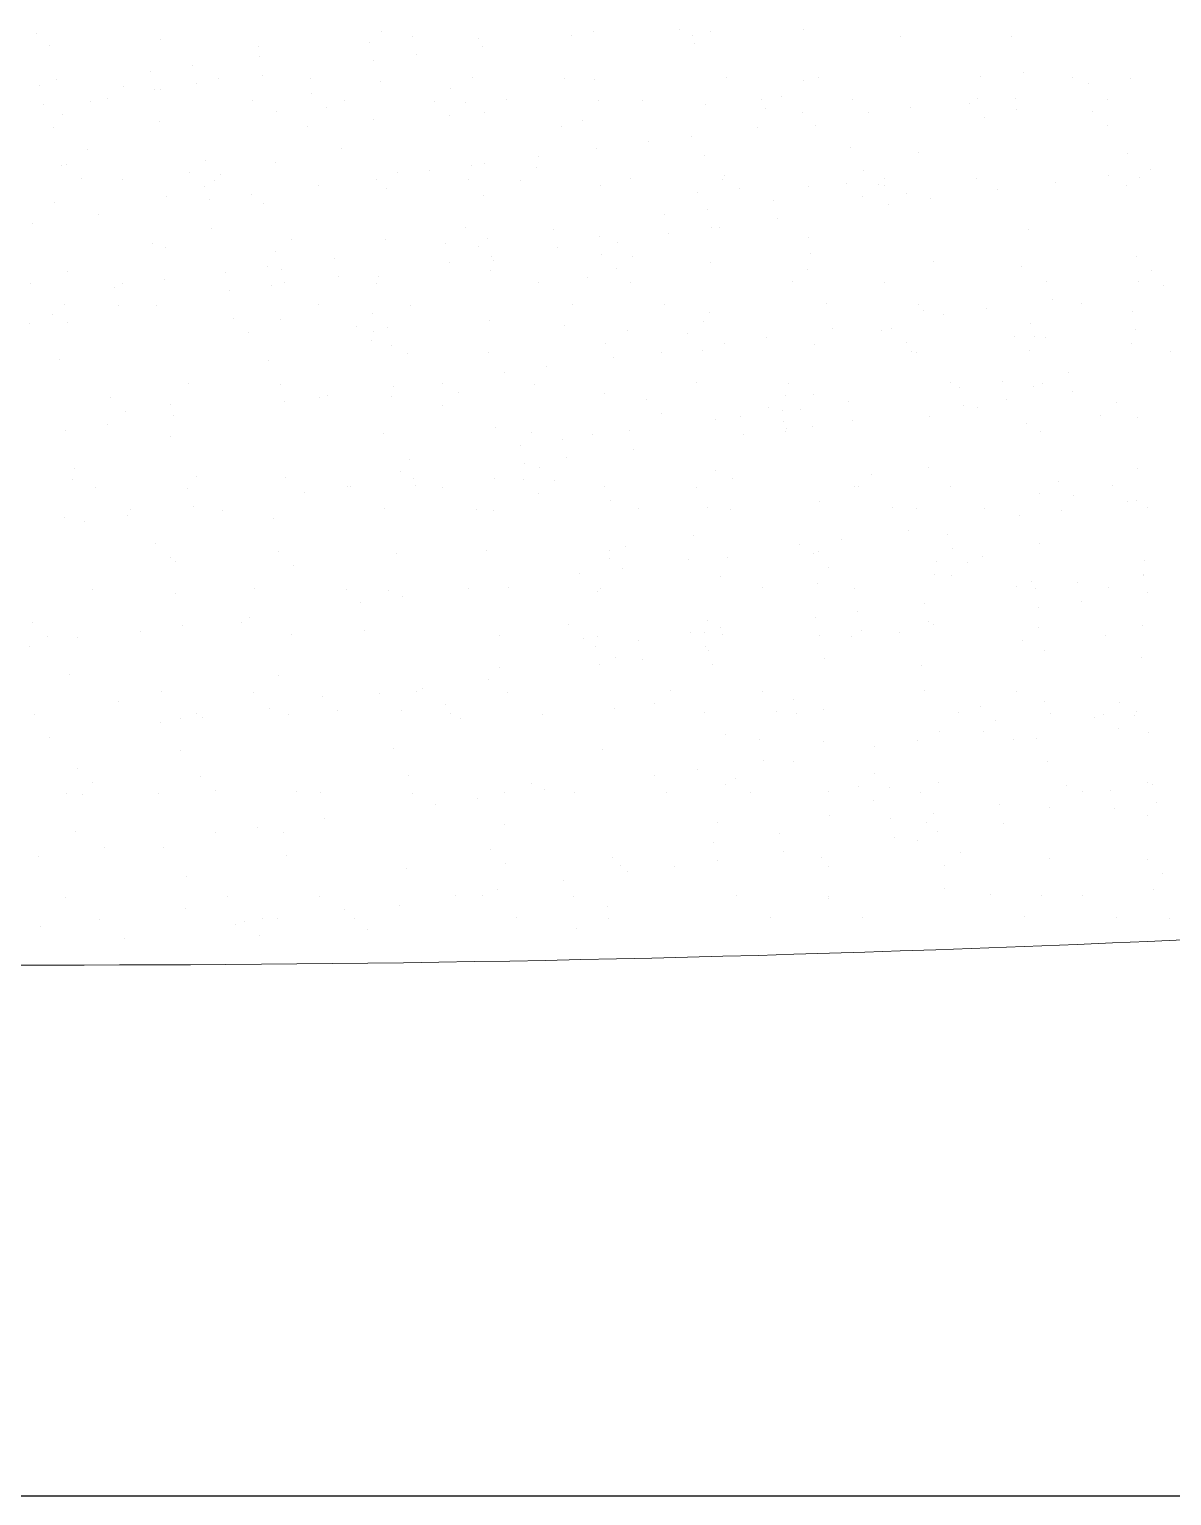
# Model space of a CAD drawing. Header units: millimetres. Extents: x 3165 to 3759, y 1184 to 1604.
# Drawn here: x 3303.6 to 3317.6, y 1361.22 to 1379.18 of the extents above; entities that cross this region are included whole.
import ezdxf

# ---------------------------------------------------------------- set-up
doc = ezdxf.new("R2010")
doc.units = ezdxf.units.MM
doc.layers.add('2', color=2, linetype='Continuous', lineweight=18, true_color=0xffff00)
doc.layers.add('LAYER2', color=2, linetype='Continuous', lineweight=25)

msp = doc.modelspace()

# ---------------------------------------------------------------- linework, layer by layer
at = {"layer": '2'}
for p, q in [((3303.694, 1379.133), (3303.694, 1379.133)), ((3305.215, 1379.063), (3305.215, 1379.063)), ((3307.916, 1379.161), (3307.916, 1379.161)), ((3308.297, 1379.095), (3308.297, 1379.095)), ((3309.107, 1379.074), (3309.107, 1379.074)), ((3310.252, 1379.108), (3310.252, 1379.108)), ((3310.516, 1379.155), (3310.516, 1379.155)), ((3311.572, 1379.179), (3311.572, 1379.179)), ((3311.725, 1379.107), (3311.725, 1379.107)), ((3311.955, 1379.162), (3311.955, 1379.162)), ((3313.092, 1379.182), (3313.092, 1379.182)), ((3314.283, 1379.095), (3314.283, 1379.095)), ((3315.632, 1379.091), (3315.632, 1379.091)), ((3303.848, 1378.989), (3303.848, 1378.989)), ((3306.407, 1378.976), (3306.407, 1378.976)), ((3307.776, 1379.027), (3307.776, 1379.027)), ((3309.158, 1378.977), (3309.158, 1378.977)), ((3311.756, 1379.01), (3311.756, 1379.01)), ((3305.605, 1378.741), (3305.605, 1378.741)), ((3306.418, 1378.848), (3306.418, 1378.848)), ((3307.825, 1378.801), (3307.825, 1378.801)), ((3308.345, 1378.87), (3308.345, 1378.87)), ((3303.931, 1378.571), (3303.931, 1378.571)), ((3305.085, 1378.672), (3305.085, 1378.672)), ((3305.919, 1378.585), (3305.919, 1378.585)), ((3306.466, 1378.622), (3306.466, 1378.622)), ((3307.045, 1378.577), (3307.045, 1378.577)), ((3307.91, 1378.541), (3307.91, 1378.541)), ((3309.033, 1378.591), (3309.033, 1378.591)), ((3310.159, 1378.582), (3310.159, 1378.582)), ((3310.527, 1378.575), (3310.527, 1378.575)), ((3312.147, 1378.597), (3312.147, 1378.597)), ((3313.086, 1378.562), (3313.086, 1378.562)), ((3313.274, 1378.588), (3313.274, 1378.588)), ((3315.262, 1378.602), (3315.262, 1378.602)), ((3315.786, 1378.66), (3315.786, 1378.66)), ((3316.388, 1378.594), (3316.388, 1378.594)), ((3317.098, 1378.583), (3317.098, 1378.583)), ((3303.726, 1378.493), (3303.726, 1378.493)), ((3304.763, 1378.488), (3304.763, 1378.488)), ((3305.133, 1378.447), (3305.133, 1378.447)), ((3305.209, 1378.444), (3305.209, 1378.444)), ((3305.653, 1378.515), (3305.653, 1378.515)), ((3307.061, 1378.399), (3307.061, 1378.399)), ((3308.765, 1378.454), (3308.765, 1378.454)), ((3312.825, 1378.365), (3312.825, 1378.365)), ((3316.578, 1378.514), (3316.578, 1378.514)), ((3303.775, 1378.268), (3303.775, 1378.268)), ((3304.353, 1378.302), (3304.353, 1378.302)), ((3304.564, 1378.336), (3304.564, 1378.336)), ((3306.341, 1378.317), (3306.341, 1378.317)), ((3306.627, 1378.171), (3306.627, 1378.171)), ((3307.246, 1378.23), (3307.246, 1378.23)), ((3307.467, 1378.308), (3307.467, 1378.308)), ((3308.566, 1378.302), (3308.566, 1378.302)), ((3308.949, 1378.285), (3308.949, 1378.285)), ((3309.185, 1378.159), (3309.185, 1378.159)), ((3309.455, 1378.322), (3309.455, 1378.322)), ((3310.581, 1378.314), (3310.581, 1378.314)), ((3311.122, 1378.311), (3311.122, 1378.311)), ((3311.886, 1378.257), (3311.886, 1378.257)), ((3312.569, 1378.328), (3312.569, 1378.328)), ((3312.626, 1378.213), (3312.626, 1378.213)), ((3313.077, 1378.17), (3313.077, 1378.17)), ((3313.695, 1378.319), (3313.695, 1378.319)), ((3313.886, 1378.16), (3313.886, 1378.16)), ((3314.406, 1378.228), (3314.406, 1378.228)), ((3315.123, 1378.276), (3315.123, 1378.276)), ((3315.219, 1378.335), (3315.219, 1378.335)), ((3315.683, 1378.334), (3315.683, 1378.334)), ((3315.695, 1378.203), (3315.695, 1378.203)), ((3316.628, 1378.179), (3316.628, 1378.179)), ((3316.809, 1378.325), (3316.809, 1378.325)), ((3303.897, 1377.983), (3303.897, 1377.983)), ((3304.009, 1378.138), (3304.009, 1378.138)), ((3305.201, 1378.051), (3305.201, 1378.051)), ((3307.011, 1377.988), (3307.011, 1377.988)), ((3307.818, 1378.085), (3307.818, 1378.085)), ((3308.75, 1378.133), (3308.75, 1378.133)), ((3310.126, 1377.994), (3310.126, 1377.994)), ((3310.376, 1378.072), (3310.376, 1378.072)), ((3312.528, 1377.981), (3312.528, 1377.981)), ((3313.24, 1378), (3313.24, 1378)), ((3315.308, 1378.108), (3315.308, 1378.108)), ((3316.812, 1378.01), (3316.812, 1378.01)), ((3311.194, 1377.805), (3311.194, 1377.805)), ((3311.715, 1377.874), (3311.715, 1377.874)), ((3304.319, 1377.714), (3304.319, 1377.714)), ((3307.433, 1377.72), (3307.433, 1377.72)), ((3309.836, 1377.627), (3309.836, 1377.627)), ((3310.547, 1377.725), (3310.547, 1377.725)), ((3311.88, 1377.637), (3311.88, 1377.637)), ((3313.661, 1377.731), (3313.661, 1377.731)), ((3314.497, 1377.67), (3314.497, 1377.67)), ((3317.055, 1377.658), (3317.055, 1377.658)), ((3304.003, 1377.519), (3304.003, 1377.519)), ((3304.055, 1377.522), (3304.055, 1377.522)), ((3305.759, 1377.576), (3305.759, 1377.576)), ((3306.621, 1377.552), (3306.621, 1377.552)), ((3308.502, 1377.451), (3308.502, 1377.451)), ((3309.023, 1377.52), (3309.023, 1377.52)), ((3309.179, 1377.54), (3309.179, 1377.54)), ((3309.819, 1377.487), (3309.819, 1377.487)), ((3313.821, 1377.453), (3313.821, 1377.453)), ((3317.342, 1377.465), (3317.342, 1377.465)), ((3304.24, 1377.353), (3304.24, 1377.353)), ((3304.745, 1377.344), (3304.745, 1377.344)), ((3305.56, 1377.424), (3305.56, 1377.424)), ((3305.871, 1377.335), (3305.871, 1377.335)), ((3305.943, 1377.407), (3305.943, 1377.407)), ((3307.144, 1377.272), (3307.144, 1377.272)), ((3307.859, 1377.35), (3307.859, 1377.35)), ((3308.116, 1377.433), (3308.116, 1377.433)), ((3308.985, 1377.341), (3308.985, 1377.341)), ((3309.62, 1377.336), (3309.62, 1377.336)), ((3310.597, 1377.267), (3310.597, 1377.267)), ((3310.973, 1377.355), (3310.973, 1377.355)), ((3312.099, 1377.347), (3312.099, 1377.347)), ((3312.117, 1377.399), (3312.117, 1377.399)), ((3313.622, 1377.301), (3313.622, 1377.301)), ((3314.005, 1377.284), (3314.005, 1377.284)), ((3314.082, 1377.268), (3314.082, 1377.268)), ((3314.087, 1377.361), (3314.087, 1377.361)), ((3315.213, 1377.352), (3315.213, 1377.352)), ((3316.178, 1377.31), (3316.178, 1377.31)), ((3316.822, 1377.396), (3316.822, 1377.396)), ((3317.047, 1377.265), (3317.047, 1377.265)), ((3317.201, 1377.367), (3317.201, 1377.367)), ((3305.278, 1377.137), (3305.278, 1377.137)), ((3305.744, 1377.255), (3305.744, 1377.255)), ((3305.811, 1377.097), (3305.811, 1377.097)), ((3306.331, 1377.165), (3306.331, 1377.165)), ((3307.979, 1377.234), (3307.979, 1377.234)), ((3309.17, 1377.147), (3309.17, 1377.147)), ((3311.788, 1377.18), (3311.788, 1377.18)), ((3312.301, 1377.23), (3312.301, 1377.23)), ((3312.724, 1377.089), (3312.724, 1377.089)), ((3313.155, 1377.255), (3313.155, 1377.255)), ((3313.806, 1377.132), (3313.806, 1377.132)), ((3314.346, 1377.168), (3314.346, 1377.168)), ((3314.651, 1377.111), (3314.651, 1377.111)), ((3315.464, 1377.218), (3315.464, 1377.218)), ((3303.911, 1377.062), (3303.911, 1377.062)), ((3304.452, 1376.918), (3304.452, 1376.918)), ((3306.47, 1377.05), (3306.47, 1377.05)), ((3311.39, 1376.913), (3311.39, 1376.913)), ((3311.911, 1376.982), (3311.911, 1376.982)), ((3314.13, 1377.042), (3314.13, 1377.042)), ((3303.639, 1376.811), (3303.639, 1376.811)), ((3305.837, 1376.747), (3305.837, 1376.747)), ((3308.951, 1376.752), (3308.951, 1376.752)), ((3310.032, 1376.734), (3310.032, 1376.734)), ((3311.959, 1376.756), (3311.959, 1376.756)), ((3312.065, 1376.758), (3312.065, 1376.758)), ((3312.772, 1376.863), (3312.772, 1376.863)), ((3315.849, 1376.733), (3315.849, 1376.733)), ((3305.11, 1376.555), (3305.11, 1376.555)), ((3306.813, 1376.61), (3306.813, 1376.61)), ((3307.973, 1376.614), (3307.973, 1376.614)), ((3308.698, 1376.559), (3308.698, 1376.559)), ((3309.219, 1376.627), (3309.219, 1376.627)), ((3310.59, 1376.648), (3310.59, 1376.648)), ((3310.814, 1376.575), (3310.814, 1376.575)), ((3311.438, 1376.688), (3311.438, 1376.688)), ((3313.149, 1376.636), (3313.149, 1376.636)), ((3305.272, 1376.517), (3305.272, 1376.517)), ((3306.614, 1376.458), (3306.614, 1376.458)), ((3307.34, 1376.38), (3307.34, 1376.38)), ((3309.111, 1376.521), (3309.111, 1376.521)), ((3309.267, 1376.402), (3309.267, 1376.402)), ((3310.08, 1376.509), (3310.08, 1376.509)), ((3310.615, 1376.423), (3310.615, 1376.423)), ((3310.999, 1376.406), (3310.999, 1376.406)), ((3313.171, 1376.433), (3313.171, 1376.433)), ((3317.173, 1376.398), (3317.173, 1376.398)), ((3304.072, 1376.211), (3304.072, 1376.211)), ((3306.007, 1376.204), (3306.007, 1376.204)), ((3306.527, 1376.273), (3306.527, 1376.273)), ((3306.69, 1376.245), (3306.69, 1376.245)), ((3308.747, 1376.333), (3308.747, 1376.333)), ((3309.248, 1376.232), (3309.248, 1376.232)), ((3309.295, 1376.352), (3309.295, 1376.352)), ((3310.8, 1376.255), (3310.8, 1376.255)), ((3311.949, 1376.33), (3311.949, 1376.33)), ((3313.14, 1376.243), (3313.14, 1376.243)), ((3314.676, 1376.335), (3314.676, 1376.335)), ((3315.758, 1376.276), (3315.758, 1376.276)), ((3317.357, 1376.229), (3317.357, 1376.229)), ((3303.613, 1376.076), (3303.613, 1376.076)), ((3304.648, 1376.026), (3304.648, 1376.026)), ((3304.739, 1376.067), (3304.739, 1376.067)), ((3305.264, 1376.124), (3305.264, 1376.124)), ((3306.575, 1376.047), (3306.575, 1376.047)), ((3306.727, 1376.081), (3306.727, 1376.081)), ((3307.388, 1376.154), (3307.388, 1376.154)), ((3307.853, 1376.073), (3307.853, 1376.073)), ((3307.881, 1376.158), (3307.881, 1376.158)), ((3309.841, 1376.087), (3309.841, 1376.087)), ((3310.439, 1376.145), (3310.439, 1376.145)), ((3310.967, 1376.078), (3310.967, 1376.078)), ((3312.955, 1376.093), (3312.955, 1376.093)), ((3314.081, 1376.084), (3314.081, 1376.084)), ((3316.069, 1376.098), (3316.069, 1376.098)), ((3317.195, 1376.09), (3317.195, 1376.09)), ((3317.5, 1376.046), (3317.5, 1376.046)), ((3306.055, 1375.979), (3306.055, 1375.979)), ((3313.377, 1375.824), (3313.377, 1375.824)), ((3316.141, 1375.868), (3316.141, 1375.868)), ((3316.491, 1375.83), (3316.491, 1375.83)), ((3303.884, 1375.693), (3303.884, 1375.693)), ((3304.034, 1375.807), (3304.034, 1375.807)), ((3304.697, 1375.8), (3304.697, 1375.8)), ((3305.16, 1375.798), (3305.16, 1375.798)), ((3306.105, 1375.643), (3306.105, 1375.643)), ((3307.148, 1375.813), (3307.148, 1375.813)), ((3307.808, 1375.698), (3307.808, 1375.698)), ((3308.275, 1375.804), (3308.275, 1375.804)), ((3310.263, 1375.818), (3310.263, 1375.818)), ((3311.389, 1375.81), (3311.389, 1375.81)), ((3311.943, 1375.71), (3311.943, 1375.71)), ((3314.503, 1375.815), (3314.503, 1375.815)), ((3314.56, 1375.744), (3314.56, 1375.744)), ((3314.808, 1375.692), (3314.808, 1375.692)), ((3315.328, 1375.761), (3315.328, 1375.761)), ((3317.118, 1375.731), (3317.118, 1375.731)), ((3303.608, 1375.58), (3303.608, 1375.58)), ((3304.066, 1375.592), (3304.066, 1375.592)), ((3306.289, 1375.475), (3306.289, 1375.475)), ((3306.684, 1375.625), (3306.684, 1375.625)), ((3307.609, 1375.546), (3307.609, 1375.546)), ((3307.819, 1375.484), (3307.819, 1375.484)), ((3307.993, 1375.529), (3307.993, 1375.529)), ((3309.242, 1375.613), (3309.242, 1375.613)), ((3310.165, 1375.555), (3310.165, 1375.555)), ((3310.933, 1375.49), (3310.933, 1375.49)), ((3311.869, 1375.609), (3311.869, 1375.609)), ((3313.45, 1375.513), (3313.45, 1375.513)), ((3314.047, 1375.495), (3314.047, 1375.495)), ((3314.167, 1375.521), (3314.167, 1375.521)), ((3315.87, 1375.575), (3315.87, 1375.575)), ((3317.161, 1375.501), (3317.161, 1375.501)), ((3307.794, 1375.377), (3307.794, 1375.377)), ((3308.042, 1375.307), (3308.042, 1375.307)), ((3310.66, 1375.34), (3310.66, 1375.34)), ((3311.67, 1375.457), (3311.67, 1375.457)), ((3312.116, 1375.338), (3312.116, 1375.338)), ((3312.637, 1375.406), (3312.637, 1375.406)), ((3313.218, 1375.328), (3313.218, 1375.328)), ((3314.351, 1375.352), (3314.351, 1375.352)), ((3315.671, 1375.423), (3315.671, 1375.423)), ((3315.918, 1375.425), (3315.918, 1375.425)), ((3316.055, 1375.406), (3316.055, 1375.406)), ((3317.11, 1375.339), (3317.11, 1375.339)), ((3303.974, 1375.135), (3303.974, 1375.135)), ((3306.533, 1375.123), (3306.533, 1375.123)), ((3308.241, 1375.215), (3308.241, 1375.215)), ((3309.233, 1375.22), (3309.233, 1375.22)), ((3310.758, 1375.159), (3310.758, 1375.159)), ((3311.355, 1375.221), (3311.355, 1375.221)), ((3311.851, 1375.253), (3311.851, 1375.253)), ((3314.409, 1375.241), (3314.409, 1375.241)), ((3314.469, 1375.227), (3314.469, 1375.227)), ((3315.855, 1375.254), (3315.855, 1375.254)), ((3317.583, 1375.232), (3317.583, 1375.232)), ((3309.424, 1374.983), (3309.424, 1374.983)), ((3309.945, 1375.052), (3309.945, 1375.052)), ((3316.337, 1374.975), (3316.337, 1374.975)), ((3305.552, 1374.84), (3305.552, 1374.84)), ((3306.679, 1374.831), (3306.679, 1374.831)), ((3308.066, 1374.805), (3308.066, 1374.805)), ((3308.667, 1374.845), (3308.667, 1374.845)), ((3309.793, 1374.837), (3309.793, 1374.837)), ((3311.781, 1374.851), (3311.781, 1374.851)), ((3312.907, 1374.843), (3312.907, 1374.843)), ((3314.895, 1374.857), (3314.895, 1374.857)), ((3315.004, 1374.8), (3315.004, 1374.8)), ((3315.525, 1374.868), (3315.525, 1374.868)), ((3315.912, 1374.806), (3315.912, 1374.806)), ((3316.021, 1374.848), (3316.021, 1374.848)), ((3316.386, 1374.75), (3316.386, 1374.75)), ((3304.603, 1374.668), (3304.603, 1374.668)), ((3305.335, 1374.59), (3305.335, 1374.59)), ((3306.733, 1374.629), (3306.733, 1374.629)), ((3307.159, 1374.677), (3307.159, 1374.677)), ((3307.253, 1374.697), (3307.253, 1374.697)), ((3308.036, 1374.688), (3308.036, 1374.688)), ((3308.664, 1374.58), (3308.664, 1374.58)), ((3308.863, 1374.732), (3308.863, 1374.732)), ((3310.653, 1374.721), (3310.653, 1374.721)), ((3311.161, 1374.643), (3311.161, 1374.643)), ((3312.864, 1374.697), (3312.864, 1374.697)), ((3313.212, 1374.709), (3313.212, 1374.709)), ((3313.646, 1374.621), (3313.646, 1374.621)), ((3315.052, 1374.574), (3315.052, 1374.574)), ((3315.573, 1374.643), (3315.573, 1374.643)), ((3316.925, 1374.609), (3316.925, 1374.609)), ((3304.787, 1374.499), (3304.787, 1374.499)), ((3305.374, 1374.45), (3305.374, 1374.45)), ((3311.345, 1374.474), (3311.345, 1374.474)), ((3312.012, 1374.403), (3312.012, 1374.403)), ((3312.312, 1374.445), (3312.312, 1374.445)), ((3312.665, 1374.545), (3312.665, 1374.545)), ((3312.833, 1374.514), (3312.833, 1374.514)), ((3313.048, 1374.528), (3313.048, 1374.528)), ((3313.694, 1374.395), (3313.694, 1374.395)), ((3314.629, 1374.436), (3314.629, 1374.436)), ((3315.221, 1374.555), (3315.221, 1374.555)), ((3316.725, 1374.457), (3316.725, 1374.457)), ((3317.187, 1374.424), (3317.187, 1374.424)), ((3304.041, 1374.275), (3304.041, 1374.275)), ((3304.561, 1374.343), (3304.561, 1374.343)), ((3307.944, 1374.231), (3307.944, 1374.231)), ((3309.311, 1374.306), (3309.311, 1374.306)), ((3309.759, 1374.248), (3309.759, 1374.248)), ((3310.502, 1374.219), (3310.502, 1374.219)), ((3310.954, 1374.267), (3310.954, 1374.267)), ((3312.36, 1374.22), (3312.36, 1374.22)), ((3312.849, 1374.376), (3312.849, 1374.376)), ((3312.873, 1374.254), (3312.873, 1374.254)), ((3312.881, 1374.288), (3312.881, 1374.288)), ((3313.203, 1374.316), (3313.203, 1374.316)), ((3315.821, 1374.349), (3315.821, 1374.349)), ((3315.987, 1374.26), (3315.987, 1374.26)), ((3305.327, 1374.197), (3305.327, 1374.197)), ((3309.62, 1374.091), (3309.62, 1374.091)), ((3310.141, 1374.16), (3310.141, 1374.16)), ((3311.002, 1374.041), (3311.002, 1374.041)), ((3308.262, 1373.912), (3308.262, 1373.912)), ((3309.669, 1373.865), (3309.669, 1373.865)), ((3310.189, 1373.934), (3310.189, 1373.934)), ((3304.153, 1373.8), (3304.153, 1373.8)), ((3305.657, 1373.702), (3305.657, 1373.702)), ((3306.747, 1373.698), (3306.747, 1373.698)), ((3308.154, 1373.765), (3308.154, 1373.765)), ((3308.31, 1373.687), (3308.31, 1373.687)), ((3309.305, 1373.686), (3309.305, 1373.686)), ((3309.659, 1373.668), (3309.659, 1373.668)), ((3309.858, 1373.82), (3309.858, 1373.82)), ((3312.006, 1373.783), (3312.006, 1373.783)), ((3312.215, 1373.677), (3312.215, 1373.677)), ((3313.918, 1373.731), (3313.918, 1373.731)), ((3314.623, 1373.817), (3314.623, 1373.817)), ((3317.181, 1373.805), (3317.181, 1373.805)), ((3304.129, 1373.665), (3304.129, 1373.665)), ((3304.42, 1373.572), (3304.42, 1373.572)), ((3305.546, 1373.563), (3305.546, 1373.563)), ((3306.977, 1373.511), (3306.977, 1373.511)), ((3307.497, 1373.58), (3307.497, 1373.58)), ((3307.534, 1373.577), (3307.534, 1373.577)), ((3308.339, 1373.596), (3308.339, 1373.596)), ((3308.661, 1373.569), (3308.661, 1373.569)), ((3309.843, 1373.499), (3309.843, 1373.499)), ((3310.042, 1373.651), (3310.042, 1373.651)), ((3310.649, 1373.583), (3310.649, 1373.583)), ((3311.775, 1373.574), (3311.775, 1373.574)), ((3313.719, 1373.579), (3313.719, 1373.579)), ((3313.763, 1373.588), (3313.763, 1373.588)), ((3314.889, 1373.58), (3314.889, 1373.58)), ((3315.981, 1373.499), (3315.981, 1373.499)), ((3316.216, 1373.643), (3316.216, 1373.643)), ((3316.877, 1373.594), (3316.877, 1373.594)), ((3305.618, 1373.332), (3305.618, 1373.332)), ((3307.956, 1373.309), (3307.956, 1373.309)), ((3310.723, 1373.414), (3310.723, 1373.414)), ((3311.07, 1373.314), (3311.07, 1373.314)), ((3311.914, 1373.327), (3311.914, 1373.327)), ((3313.281, 1373.401), (3313.281, 1373.401)), ((3314.184, 1373.32), (3314.184, 1373.32)), ((3314.472, 1373.314), (3314.472, 1373.314)), ((3315.311, 1373.311), (3315.311, 1373.311)), ((3316.401, 1373.474), (3316.401, 1373.474)), ((3317.063, 1373.4), (3317.063, 1373.4)), ((3317.173, 1373.412), (3317.173, 1373.412)), ((3317.299, 1373.325), (3317.299, 1373.325)), ((3304.037, 1373.208), (3304.037, 1373.208)), ((3304.285, 1373.157), (3304.285, 1373.157)), ((3304.806, 1373.225), (3304.806, 1373.225)), ((3304.842, 1373.303), (3304.842, 1373.303)), ((3305.968, 1373.294), (3305.968, 1373.294)), ((3306.596, 1373.196), (3306.596, 1373.196)), ((3309.082, 1373.3), (3309.082, 1373.3)), ((3309.296, 1373.293), (3309.296, 1373.293)), ((3312.196, 1373.306), (3312.196, 1373.306)), ((3315.73, 1373.224), (3315.73, 1373.224)), ((3316.25, 1373.293), (3316.25, 1373.293)), ((3311.741, 1372.986), (3311.741, 1372.986)), ((3314.372, 1373.046), (3314.372, 1373.046)), ((3314.855, 1372.991), (3314.855, 1372.991)), ((3305.148, 1372.888), (3305.148, 1372.888)), ((3306.653, 1372.79), (3306.653, 1372.79)), ((3309.209, 1372.799), (3309.209, 1372.799)), ((3310.716, 1372.794), (3310.716, 1372.794)), ((3310.912, 1372.853), (3310.912, 1372.853)), ((3313.038, 1372.87), (3313.038, 1372.87)), ((3313.275, 1372.782), (3313.275, 1372.782)), ((3313.559, 1372.938), (3313.559, 1372.938)), ((3314.914, 1372.819), (3314.914, 1372.819)), ((3315.975, 1372.879), (3315.975, 1372.879)), ((3305.333, 1372.719), (3305.333, 1372.719)), ((3305.398, 1372.663), (3305.398, 1372.663)), ((3306.837, 1372.621), (3306.837, 1372.621)), ((3308.099, 1372.761), (3308.099, 1372.761)), ((3310.713, 1372.702), (3310.713, 1372.702)), ((3311.68, 1372.691), (3311.68, 1372.691)), ((3312.162, 1372.717), (3312.162, 1372.717)), ((3313.21, 1372.765), (3313.21, 1372.765)), ((3313.395, 1372.596), (3313.395, 1372.596)), ((3314.715, 1372.667), (3314.715, 1372.667)), ((3315.098, 1372.65), (3315.098, 1372.65)), ((3315.277, 1372.723), (3315.277, 1372.723)), ((3317.271, 1372.676), (3317.271, 1372.676)), ((3310.346, 1372.516), (3310.346, 1372.516)), ((3310.867, 1372.584), (3310.867, 1372.584)), ((3312.075, 1372.476), (3312.075, 1372.476)), ((3314.692, 1372.509), (3314.692, 1372.509)), ((3314.899, 1372.498), (3314.899, 1372.498)), ((3315.884, 1372.422), (3315.884, 1372.422)), ((3317.25, 1372.497), (3317.25, 1372.497)), ((3317.259, 1372.508), (3317.259, 1372.508)), ((3304.372, 1372.321), (3304.372, 1372.321)), ((3305.39, 1372.271), (3305.39, 1372.271)), ((3306.36, 1372.336), (3306.36, 1372.336)), ((3307.486, 1372.327), (3307.486, 1372.327)), ((3308.007, 1372.304), (3308.007, 1372.304)), ((3308.988, 1372.337), (3308.988, 1372.337)), ((3309.474, 1372.341), (3309.474, 1372.341)), ((3310.565, 1372.292), (3310.565, 1372.292)), ((3310.6, 1372.333), (3310.6, 1372.333)), ((3312.588, 1372.347), (3312.588, 1372.347)), ((3313.266, 1372.389), (3313.266, 1372.389)), ((3313.714, 1372.338), (3313.714, 1372.338)), ((3315.702, 1372.353), (3315.702, 1372.353)), ((3315.926, 1372.332), (3315.926, 1372.332)), ((3316.447, 1372.401), (3316.447, 1372.401)), ((3316.829, 1372.344), (3316.829, 1372.344)), ((3317.308, 1372.282), (3317.308, 1372.282)), ((3307.655, 1372.161), (3307.655, 1372.161)), ((3308.175, 1372.23), (3308.175, 1372.23)), ((3314.568, 1372.153), (3314.568, 1372.153)), ((3315.974, 1372.106), (3315.974, 1372.106)), ((3316.495, 1372.175), (3316.495, 1372.175)), ((3303.647, 1371.912), (3303.647, 1371.912)), ((3305.483, 1371.875), (3305.483, 1371.875)), ((3306.203, 1371.922), (3306.203, 1371.922)), ((3306.296, 1371.982), (3306.296, 1371.982)), ((3310.204, 1371.887), (3310.204, 1371.887)), ((3311.908, 1371.941), (3311.908, 1371.941)), ((3313.234, 1371.978), (3313.234, 1371.978)), ((3313.755, 1372.046), (3313.755, 1372.046)), ((3314.616, 1371.928), (3314.616, 1371.928)), ((3314.686, 1371.89), (3314.686, 1371.89)), ((3317.244, 1371.878), (3317.244, 1371.878)), ((3303.831, 1371.743), (3303.831, 1371.743)), ((3304.192, 1371.738), (3304.192, 1371.738)), ((3304.963, 1371.807), (3304.963, 1371.807)), ((3306.81, 1371.772), (3306.81, 1371.772)), ((3307.707, 1371.824), (3307.707, 1371.824)), ((3309.368, 1371.759), (3309.368, 1371.759)), ((3310.388, 1371.718), (3310.388, 1371.718)), ((3310.566, 1371.744), (3310.566, 1371.744)), ((3311.063, 1371.692), (3311.063, 1371.692)), ((3311.709, 1371.79), (3311.709, 1371.79)), ((3311.876, 1371.799), (3311.876, 1371.799)), ((3312.069, 1371.857), (3312.069, 1371.857)), ((3312.092, 1371.773), (3312.092, 1371.773)), ((3313.282, 1371.752), (3313.282, 1371.752)), ((3313.681, 1371.75), (3313.681, 1371.75)), ((3313.803, 1371.821), (3313.803, 1371.821)), ((3314.265, 1371.799), (3314.265, 1371.799)), ((3315.769, 1371.701), (3315.769, 1371.701)), ((3315.968, 1371.853), (3315.968, 1371.853)), ((3316.795, 1371.756), (3316.795, 1371.756)), ((3303.604, 1371.628), (3303.604, 1371.628)), ((3310.542, 1371.623), (3310.542, 1371.623)), ((3311.893, 1371.621), (3311.893, 1371.621)), ((3311.924, 1371.573), (3311.924, 1371.573)), ((3316.044, 1371.572), (3316.044, 1371.572)), ((3309.359, 1371.366), (3309.359, 1371.366)), ((3310.591, 1371.398), (3310.591, 1371.398)), ((3310.785, 1371.487), (3310.785, 1371.487)), ((3311.111, 1371.466), (3311.111, 1371.466)), ((3311.977, 1371.4), (3311.977, 1371.4)), ((3313.344, 1371.475), (3313.344, 1371.475)), ((3314.535, 1371.388), (3314.535, 1371.388)), ((3317.236, 1371.485), (3317.236, 1371.485)), ((3304.1, 1371.281), (3304.1, 1371.281)), ((3306.659, 1371.269), (3306.659, 1371.269)), ((3309.232, 1371.219), (3309.232, 1371.219)), ((3305.228, 1371.067), (3305.228, 1371.067)), ((3306.354, 1371.059), (3306.354, 1371.059)), ((3307.198, 1371.009), (3307.198, 1371.009)), ((3307.899, 1371.043), (3307.899, 1371.043)), ((3308.342, 1371.073), (3308.342, 1371.073)), ((3308.419, 1371.112), (3308.419, 1371.112)), ((3309.468, 1371.064), (3309.468, 1371.064)), ((3311.456, 1371.079), (3311.456, 1371.079)), ((3312.582, 1371.07), (3312.582, 1371.07)), ((3312.962, 1370.975), (3312.962, 1370.975)), ((3314.57, 1371.084), (3314.57, 1371.084)), ((3315.696, 1371.076), (3315.696, 1371.076)), ((3304.701, 1370.946), (3304.701, 1370.946)), ((3305.65, 1370.799), (3305.65, 1370.799)), ((3306.54, 1370.865), (3306.54, 1370.865)), ((3307.382, 1370.841), (3307.382, 1370.841)), ((3308.162, 1370.834), (3308.162, 1370.834)), ((3308.702, 1370.912), (3308.702, 1370.912)), ((3308.764, 1370.804), (3308.764, 1370.804)), ((3309.89, 1370.796), (3309.89, 1370.796)), ((3310.779, 1370.867), (3310.779, 1370.867)), ((3311.258, 1370.921), (3311.258, 1370.921)), ((3311.878, 1370.81), (3311.878, 1370.81)), ((3312.763, 1370.823), (3312.763, 1370.823)), ((3313.004, 1370.801), (3313.004, 1370.801)), ((3313.338, 1370.855), (3313.338, 1370.855)), ((3314.992, 1370.816), (3314.992, 1370.816)), ((3315.26, 1370.887), (3315.26, 1370.887)), ((3316.038, 1370.952), (3316.038, 1370.952)), ((3316.118, 1370.807), (3316.118, 1370.807)), ((3316.963, 1370.941), (3316.963, 1370.941)), ((3317.172, 1370.825), (3317.172, 1370.825)), ((3303.662, 1370.784), (3303.662, 1370.784)), ((3305.207, 1370.689), (3305.207, 1370.689)), ((3305.461, 1370.737), (3305.461, 1370.737)), ((3305.728, 1370.758), (3305.728, 1370.758)), ((3306.776, 1370.79), (3306.776, 1370.79)), ((3308.887, 1370.743), (3308.887, 1370.743)), ((3315.444, 1370.718), (3315.444, 1370.718)), ((3316.652, 1370.757), (3316.652, 1370.757)), ((3316.764, 1370.789), (3316.764, 1370.789)), ((3316.949, 1370.62), (3316.949, 1370.62)), ((3317.148, 1370.772), (3317.148, 1370.772)), ((3303.849, 1370.51), (3303.849, 1370.51)), ((3312.138, 1370.549), (3312.138, 1370.549)), ((3312.548, 1370.482), (3312.548, 1370.482)), ((3313.329, 1370.462), (3313.329, 1370.462)), ((3314.481, 1370.471), (3314.481, 1370.471)), ((3314.755, 1370.583), (3314.755, 1370.583)), ((3315.294, 1370.578), (3315.294, 1370.578)), ((3315.663, 1370.487), (3315.663, 1370.487)), ((3315.947, 1370.496), (3315.947, 1370.496)), ((3317.313, 1370.57), (3317.313, 1370.57)), ((3305.453, 1370.344), (3305.453, 1370.344)), ((3308.07, 1370.377), (3308.07, 1370.377)), ((3310.628, 1370.365), (3310.628, 1370.365)), ((3313.96, 1370.402), (3313.96, 1370.402)), ((3304.192, 1370.132), (3304.192, 1370.132)), ((3311.789, 1370.116), (3311.789, 1370.116)), ((3312.602, 1370.223), (3312.602, 1370.223)), ((3312.97, 1370.213), (3312.97, 1370.213)), ((3316.084, 1370.219), (3316.084, 1370.219)), ((3304.376, 1369.963), (3304.376, 1369.963)), ((3305.696, 1370.034), (3305.696, 1370.034)), ((3308.252, 1370.043), (3308.252, 1370.043)), ((3309.757, 1369.946), (3309.757, 1369.946)), ((3311.268, 1370.048), (3311.268, 1370.048)), ((3312.132, 1369.93), (3312.132, 1369.93)), ((3312.254, 1370.009), (3312.254, 1370.009)), ((3313.758, 1369.911), (3313.758, 1369.911)), ((3313.957, 1370.063), (3313.957, 1370.063)), ((3314.749, 1369.963), (3314.749, 1369.963)), ((3316.314, 1369.921), (3316.314, 1369.921)), ((3317.307, 1369.951), (3317.307, 1369.951)), ((3317.369, 1369.933), (3317.369, 1369.933)), ((3304.054, 1369.826), (3304.054, 1369.826)), ((3304.255, 1369.811), (3304.255, 1369.811)), ((3305.18, 1369.817), (3305.18, 1369.817)), ((3305.881, 1369.865), (3305.881, 1369.865)), ((3306.873, 1369.845), (3306.873, 1369.845)), ((3307.168, 1369.832), (3307.168, 1369.832)), ((3308.294, 1369.823), (3308.294, 1369.823)), ((3309.097, 1369.762), (3309.097, 1369.762)), ((3309.431, 1369.832), (3309.431, 1369.832)), ((3309.91, 1369.869), (3309.91, 1369.869)), ((3310.282, 1369.837), (3310.282, 1369.837)), ((3311.408, 1369.829), (3311.408, 1369.829)), ((3312.438, 1369.84), (3312.438, 1369.84)), ((3313.396, 1369.843), (3313.396, 1369.843)), ((3313.942, 1369.742), (3313.942, 1369.742)), ((3314.142, 1369.894), (3314.142, 1369.894)), ((3314.522, 1369.834), (3314.522, 1369.834)), ((3316.51, 1369.849), (3316.51, 1369.849)), ((3316.848, 1369.864), (3316.848, 1369.864)), ((3308.577, 1369.693), (3308.577, 1369.693)), ((3313.407, 1369.548), (3313.407, 1369.548)), ((3314.677, 1369.578), (3314.677, 1369.578)), ((3315.49, 1369.685), (3315.49, 1369.685)), ((3316.107, 1369.645), (3316.107, 1369.645)), ((3316.896, 1369.639), (3316.896, 1369.639)), ((3317.299, 1369.558), (3317.299, 1369.558)), ((3317.417, 1369.707), (3317.417, 1369.707)), ((3306.405, 1369.408), (3306.405, 1369.408)), ((3307.218, 1369.515), (3307.218, 1369.515)), ((3309.422, 1369.44), (3309.422, 1369.44)), ((3312.04, 1369.473), (3312.04, 1369.473)), ((3314.156, 1369.51), (3314.156, 1369.51)), ((3314.598, 1369.461), (3314.598, 1369.461)), ((3315.538, 1369.46), (3315.538, 1369.46)), ((3304.163, 1369.355), (3304.163, 1369.355)), ((3305.885, 1369.339), (3305.885, 1369.339)), ((3306.722, 1369.342), (3306.722, 1369.342)), ((3311.985, 1369.224), (3311.985, 1369.224)), ((3312.798, 1369.331), (3312.798, 1369.331)), ((3314.204, 1369.284), (3314.204, 1369.284)), ((3314.488, 1369.246), (3314.488, 1369.246)), ((3314.725, 1369.353), (3314.725, 1369.353)), ((3303.713, 1369.053), (3303.713, 1369.053)), ((3304.526, 1369.16), (3304.526, 1369.16)), ((3305.246, 1369.166), (3305.246, 1369.166)), ((3306.751, 1369.068), (3306.751, 1369.068)), ((3309.248, 1369.131), (3309.248, 1369.131)), ((3310.752, 1369.034), (3310.752, 1369.034)), ((3312.033, 1368.998), (3312.033, 1368.998)), ((3312.846, 1369.106), (3312.846, 1369.106)), ((3313.308, 1369.043), (3313.308, 1369.043)), ((3315.012, 1369.097), (3315.012, 1369.097)), ((3316.101, 1369.026), (3316.101, 1369.026)), ((3317.309, 1369.009), (3317.309, 1369.009)), ((3308.225, 1368.907), (3308.225, 1368.907)), ((3309.432, 1368.962), (3309.432, 1368.962)), ((3310.842, 1368.941), (3310.842, 1368.941)), ((3310.936, 1368.865), (3310.936, 1368.865)), ((3311.513, 1368.93), (3311.513, 1368.93)), ((3313.401, 1368.928), (3313.401, 1368.928)), ((3314.812, 1368.945), (3314.812, 1368.945)), ((3317.494, 1368.84), (3317.494, 1368.84)), ((3305.524, 1368.81), (3305.524, 1368.81)), ((3309.341, 1368.644), (3309.341, 1368.644)), ((3310.154, 1368.751), (3310.154, 1368.751)), ((3314.818, 1368.656), (3314.818, 1368.656)), ((3317.376, 1368.644), (3317.376, 1368.644)), ((3304.047, 1368.549), (3304.047, 1368.549)), ((3306.036, 1368.563), (3306.036, 1368.563)), ((3307.162, 1368.555), (3307.162, 1368.555)), ((3308.821, 1368.576), (3308.821, 1368.576)), ((3309.15, 1368.569), (3309.15, 1368.569)), ((3310.276, 1368.56), (3310.276, 1368.56)), ((3312.264, 1368.575), (3312.264, 1368.575)), ((3313.39, 1368.566), (3313.39, 1368.566)), ((3313.392, 1368.535), (3313.392, 1368.535)), ((3315.378, 1368.58), (3315.378, 1368.58)), ((3316.01, 1368.569), (3316.01, 1368.569)), ((3316.504, 1368.572), (3316.504, 1368.572)), ((3304.469, 1368.28), (3304.469, 1368.28)), ((3305.516, 1368.417), (3305.516, 1368.417)), ((3306.457, 1368.295), (3306.457, 1368.295)), ((3306.65, 1368.29), (3306.65, 1368.29)), ((3307.462, 1368.397), (3307.462, 1368.397)), ((3307.583, 1368.286), (3307.583, 1368.286)), ((3308.133, 1368.45), (3308.133, 1368.45)), ((3309.571, 1368.3), (3309.571, 1368.3)), ((3310.691, 1368.438), (3310.691, 1368.438)), ((3310.697, 1368.292), (3310.697, 1368.292)), ((3312.686, 1368.306), (3312.686, 1368.306)), ((3313.812, 1368.297), (3313.812, 1368.297)), ((3315.8, 1368.312), (3315.8, 1368.312)), ((3316.926, 1368.303), (3316.926, 1368.303)), ((3317.574, 1368.289), (3317.574, 1368.289)), ((3303.744, 1368.19), (3303.744, 1368.19)), ((3306.129, 1368.221), (3306.129, 1368.221)), ((3306.241, 1368.254), (3306.241, 1368.254)), ((3307.746, 1368.156), (3307.746, 1368.156)), ((3310.302, 1368.165), (3310.302, 1368.165)), ((3304.771, 1368.042), (3304.771, 1368.042)), ((3306.426, 1368.085), (3306.426, 1368.085))]:
    msp.add_line(p, q, dxfattribs=at)
msp.add_open_spline([(3219.688, 1402.293), (3227.496, 1384.993), (3236.15, 1376.372), (3263.432, 1368.938), (3323.194, 1366.019), (3377.372, 1375.492), (3432.909, 1380.267), (3483.147, 1370.164), (3504.852, 1393.439), (3508.712, 1404.869)], degree=3, knots=[2.10121, 2.10121, 2.10121, 2.10121, 38.638665, 85.311573, 139.19871, 206.241661, 252.064735, 308.883122, 343.056278, 343.056278, 343.056278, 343.056278], dxfattribs=at)
at = {"layer": 'LAYER2'}
msp.add_line((3250.076, 1361.22), (3349.892, 1361.22), dxfattribs=at)

doc.saveas('drawing.dxf')
